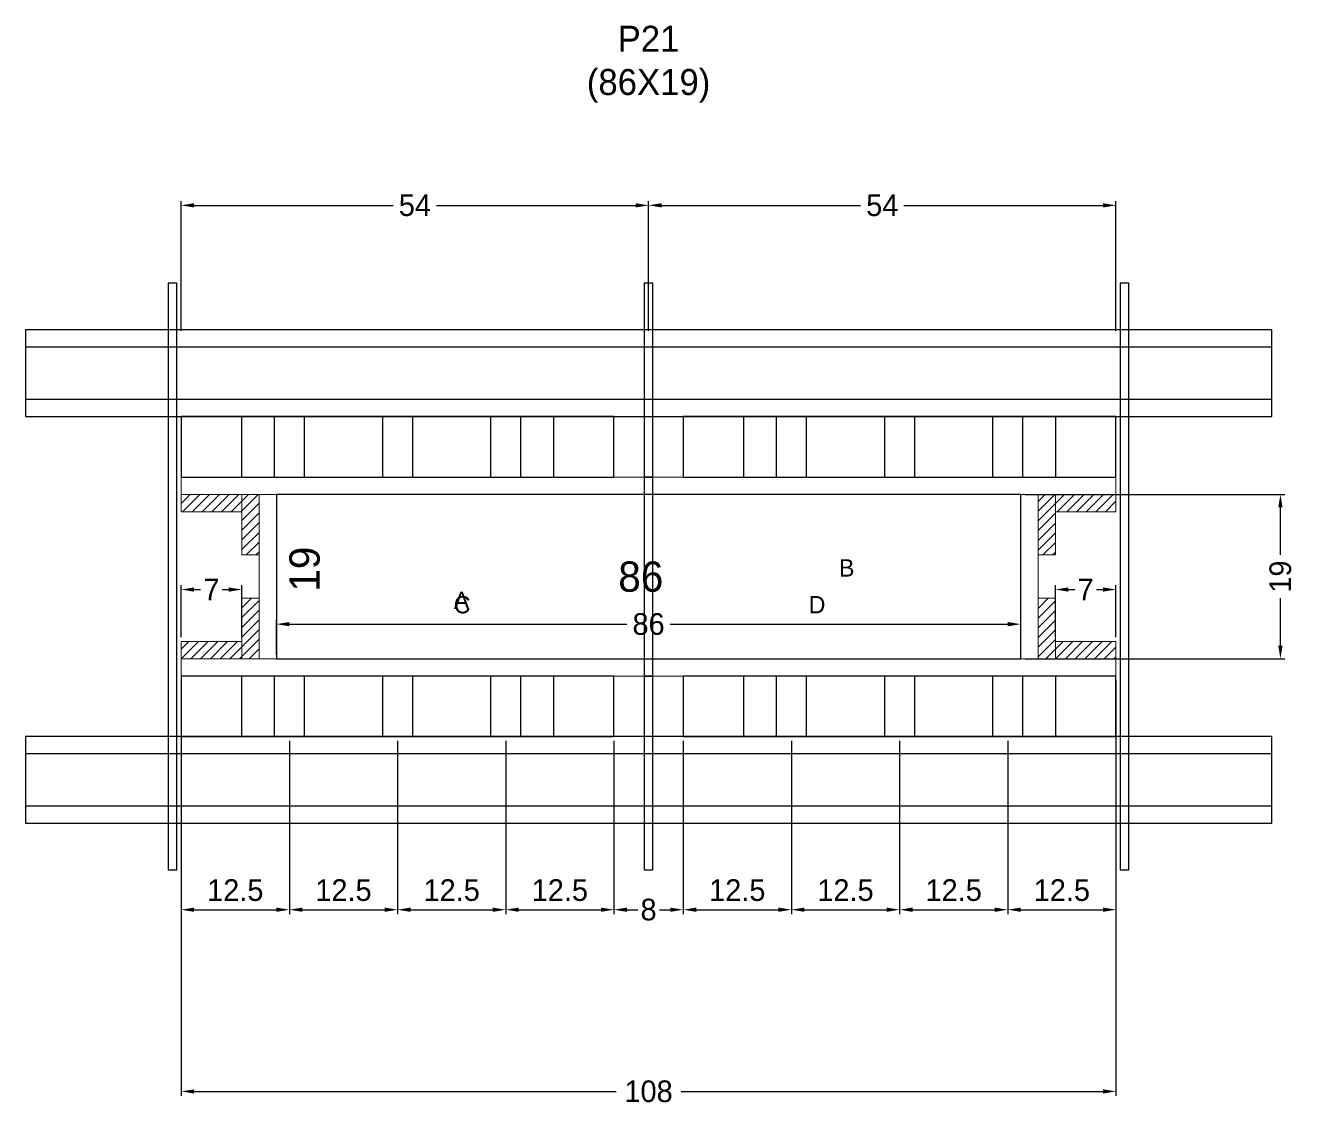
# Model space of a CAD drawing. Header units: centimetres. Extents: x -8500 to 4309, y -467 to 295.
# Drawn here: x -144 to 149.3, y 17.7 to 267.4 of the extents above; entities that cross this region are included whole.
import ezdxf

# ---------------------------------------------------------------- set-up
doc = ezdxf.new("R2010")
doc.units = ezdxf.units.CM
for name, color, linetype in [('CHAPA', 140, 'Continuous'), ('COTA', 241, 'Continuous'), ('Hachura', 251, 'Continuous'), ('Madeira', 30, 'Continuous'), ('NOMENCLATURA', 7, 'Continuous'), ('Painéis', 200, 'Continuous'), ('Perfil Metálico', 150, 'Continuous'), ('SARRAFO', 251, 'Continuous'), ('TEXTO_GERAL', 7, 'Continuous')]:
    doc.layers.add(name, color=color, linetype=linetype)
doc.dimstyles.new('cotax2', dxfattribs={"dimtxt": 2.5, "dimasz": 1.5, "dimexe": 0.5, "dimexo": 0.5, "dimgap": 0.5, "dimtad": 1, "dimcen": 2.5, "dimazin": 3, "dimtfac": 1, "dimtmove": 0, "dimatfit": 3})
pattern_1 = [(45, (0, 0), (-1.122532, 1.122532), [])]

# ---------------------------------------------------------------- blocks, each defined once
blk = doc.blocks.new('_CLOSEDFILLED')
at = {"color": 0, "linetype": 'BYBLOCK'}
blk.add_solid([(-1, 0.164), (0, 0), (-1, -0.164)], dxfattribs=at)
blk = doc.blocks.new('*D36')
for p, q in [((-108, 116), (-108, 20)), ((108, 116), (108, 20)), ((-105, 21), (-7.5, 21)), ((7.5, 21), (105, 21))]:
    blk.add_line(p, q)
at = {"layer": 'Defpoints'}
for p in [(-108, 117), (108, 117), (-108, 21)]:
    blk.add_point(p, dxfattribs=at)
at = {"layer": 'COTA', "xscale": 3, "yscale": 3, "rotation": 180}
blk.add_blockref('_CLOSEDFILLED', (-108, 21), dxfattribs=at)
at = {"layer": 'COTA', "xscale": 3, "yscale": 3}
blk.add_blockref('_CLOSEDFILLED', (108, 21), dxfattribs=at)
at = {"layer": 'COTA', "insert": (0, 21), "char_height": 5, "attachment_point": 5}
blk.add_mtext('108', dxfattribs=at)
blk = doc.blocks.new('*D37')
for p, q in [((-108, 102), (-108, 62)), ((-83, 102), (-83, 62)), ((-105, 63), (-86, 63))]:
    blk.add_line(p, q)
at = {"layer": 'Defpoints'}
for p in [(-108, 103), (-83, 103), (-108, 63)]:
    blk.add_point(p, dxfattribs=at)
at = {"layer": 'COTA', "xscale": 3, "yscale": 3, "rotation": 180}
blk.add_blockref('_CLOSEDFILLED', (-108, 63), dxfattribs=at)
at = {"layer": 'COTA', "xscale": 3, "yscale": 3}
blk.add_blockref('_CLOSEDFILLED', (-83, 63), dxfattribs=at)
at = {"layer": 'COTA', "insert": (-95.5, 67.5), "char_height": 5, "attachment_point": 5}
blk.add_mtext('12.5', dxfattribs=at)
blk = doc.blocks.new('*D38')
for p, q in [((-83, 102), (-83, 62)), ((-58, 102), (-58, 62)), ((-80, 63), (-61, 63))]:
    blk.add_line(p, q)
at = {"layer": 'Defpoints'}
for p in [(-83, 103), (-58, 103), (-83, 63)]:
    blk.add_point(p, dxfattribs=at)
at = {"layer": 'COTA', "xscale": 3, "yscale": 3, "rotation": 180}
blk.add_blockref('_CLOSEDFILLED', (-83, 63), dxfattribs=at)
at = {"layer": 'COTA', "xscale": 3, "yscale": 3}
blk.add_blockref('_CLOSEDFILLED', (-58, 63), dxfattribs=at)
at = {"layer": 'COTA', "insert": (-70.5, 67.5), "char_height": 5, "attachment_point": 5}
blk.add_mtext('12.5', dxfattribs=at)
blk = doc.blocks.new('*D39')
for p, q in [((-58, 102), (-58, 62)), ((-33, 102), (-33, 62)), ((-55, 63), (-36, 63))]:
    blk.add_line(p, q)
at = {"layer": 'Defpoints'}
for p in [(-58, 103), (-33, 103), (-58, 63)]:
    blk.add_point(p, dxfattribs=at)
at = {"layer": 'COTA', "xscale": 3, "yscale": 3, "rotation": 180}
blk.add_blockref('_CLOSEDFILLED', (-58, 63), dxfattribs=at)
at = {"layer": 'COTA', "xscale": 3, "yscale": 3}
blk.add_blockref('_CLOSEDFILLED', (-33, 63), dxfattribs=at)
at = {"layer": 'COTA', "insert": (-45.5, 67.5), "char_height": 5, "attachment_point": 5}
blk.add_mtext('12.5', dxfattribs=at)
blk = doc.blocks.new('*D40')
for p, q in [((-33, 102), (-33, 62)), ((-8, 102), (-8, 62)), ((-30, 63), (-11, 63))]:
    blk.add_line(p, q)
at = {"layer": 'Defpoints'}
for p in [(-33, 103), (-8, 103), (-33, 63)]:
    blk.add_point(p, dxfattribs=at)
at = {"layer": 'COTA', "xscale": 3, "yscale": 3, "rotation": 180}
blk.add_blockref('_CLOSEDFILLED', (-33, 63), dxfattribs=at)
at = {"layer": 'COTA', "xscale": 3, "yscale": 3}
blk.add_blockref('_CLOSEDFILLED', (-8, 63), dxfattribs=at)
at = {"layer": 'COTA', "insert": (-20.5, 67.5), "char_height": 5, "attachment_point": 5}
blk.add_mtext('12.5', dxfattribs=at)
blk = doc.blocks.new('*D41')
for p, q in [((8, 102), (8, 62)), ((33, 102), (33, 62)), ((11, 63), (30, 63))]:
    blk.add_line(p, q)
at = {"layer": 'Defpoints'}
for p in [(8, 103), (33, 103), (8, 63)]:
    blk.add_point(p, dxfattribs=at)
at = {"layer": 'COTA', "xscale": 3, "yscale": 3, "rotation": 180}
blk.add_blockref('_CLOSEDFILLED', (8, 63), dxfattribs=at)
at = {"layer": 'COTA', "xscale": 3, "yscale": 3}
blk.add_blockref('_CLOSEDFILLED', (33, 63), dxfattribs=at)
at = {"layer": 'COTA', "insert": (20.5, 67.5), "char_height": 5, "attachment_point": 5}
blk.add_mtext('12.5', dxfattribs=at)
blk = doc.blocks.new('*D42')
for p, q in [((33, 102), (33, 62)), ((58, 102), (58, 62)), ((36, 63), (55, 63))]:
    blk.add_line(p, q)
at = {"layer": 'Defpoints'}
for p in [(33, 103), (58, 103), (33, 63)]:
    blk.add_point(p, dxfattribs=at)
at = {"layer": 'COTA', "xscale": 3, "yscale": 3, "rotation": 180}
blk.add_blockref('_CLOSEDFILLED', (33, 63), dxfattribs=at)
at = {"layer": 'COTA', "xscale": 3, "yscale": 3}
blk.add_blockref('_CLOSEDFILLED', (58, 63), dxfattribs=at)
at = {"layer": 'COTA', "insert": (45.5, 67.5), "char_height": 5, "attachment_point": 5}
blk.add_mtext('12.5', dxfattribs=at)
blk = doc.blocks.new('*D43')
for p, q in [((58, 102), (58, 62)), ((83, 102), (83, 62)), ((61, 63), (80, 63))]:
    blk.add_line(p, q)
at = {"layer": 'Defpoints'}
for p in [(58, 103), (83, 103), (58, 63)]:
    blk.add_point(p, dxfattribs=at)
at = {"layer": 'COTA', "xscale": 3, "yscale": 3, "rotation": 180}
blk.add_blockref('_CLOSEDFILLED', (58, 63), dxfattribs=at)
at = {"layer": 'COTA', "xscale": 3, "yscale": 3}
blk.add_blockref('_CLOSEDFILLED', (83, 63), dxfattribs=at)
at = {"layer": 'COTA', "insert": (70.5, 67.5), "char_height": 5, "attachment_point": 5}
blk.add_mtext('12.5', dxfattribs=at)
blk = doc.blocks.new('*D44')
for p, q in [((83, 102), (83, 62)), ((108, 102), (108, 62)), ((86, 63), (105, 63))]:
    blk.add_line(p, q)
at = {"layer": 'Defpoints'}
for p in [(83, 103), (108, 103), (83, 63)]:
    blk.add_point(p, dxfattribs=at)
at = {"layer": 'COTA', "xscale": 3, "yscale": 3, "rotation": 180}
blk.add_blockref('_CLOSEDFILLED', (83, 63), dxfattribs=at)
at = {"layer": 'COTA', "xscale": 3, "yscale": 3}
blk.add_blockref('_CLOSEDFILLED', (108, 63), dxfattribs=at)
at = {"layer": 'COTA', "insert": (95.5, 67.5), "char_height": 5, "attachment_point": 5}
blk.add_mtext('12.5', dxfattribs=at)
blk = doc.blocks.new('*D45')
for p, q in [((-8, 102), (-8, 62)), ((8, 102), (8, 62)), ((-5, 63), (-2.5, 63)), ((2.5, 63), (5, 63))]:
    blk.add_line(p, q)
at = {"layer": 'Defpoints'}
for p in [(-8, 103), (8, 103), (-8, 63)]:
    blk.add_point(p, dxfattribs=at)
at = {"layer": 'COTA', "xscale": 3, "yscale": 3, "rotation": 180}
blk.add_blockref('_CLOSEDFILLED', (-8, 63), dxfattribs=at)
at = {"layer": 'COTA', "xscale": 3, "yscale": 3}
blk.add_blockref('_CLOSEDFILLED', (8, 63), dxfattribs=at)
at = {"layer": 'COTA', "insert": (0, 63), "char_height": 5, "attachment_point": 5}
blk.add_mtext('8', dxfattribs=at)
blk = doc.blocks.new('*D46')
for p, q in [((-86, 122), (-86, 130)), ((86, 122), (86, 130)), ((-83, 129), (-5, 129)), ((5, 129), (83, 129))]:
    blk.add_line(p, q)
at = {"layer": 'Defpoints'}
for p in [(-86, 129), (-86, 121), (86, 121)]:
    blk.add_point(p, dxfattribs=at)
at = {"layer": 'COTA', "xscale": 3, "yscale": 3, "rotation": 180}
blk.add_blockref('_CLOSEDFILLED', (-86, 129), dxfattribs=at)
at = {"layer": 'COTA', "xscale": 3, "yscale": 3}
blk.add_blockref('_CLOSEDFILLED', (86, 129), dxfattribs=at)
at = {"layer": 'COTA', "insert": (0, 129), "char_height": 5, "attachment_point": 5}
blk.add_mtext('86', dxfattribs=at)
blk = doc.blocks.new('*D47')
for p, q in [((87, 159), (147, 159)), ((146, 145), (146, 156)), ((146, 124), (146, 135)), ((87, 121), (147, 121))]:
    blk.add_line(p, q)
at = {"layer": 'Defpoints'}
for p in [(86, 159), (86, 121), (146, 121)]:
    blk.add_point(p, dxfattribs=at)
at = {"layer": 'COTA', "xscale": 3, "yscale": 3}
for p, rotation in [((146, 159), 90), ((146, 121), -90.00000000000001)]:
    blk.add_blockref('_CLOSEDFILLED', p, dxfattribs=dict(at, rotation=rotation))
at = {"layer": 'COTA', "insert": (146, 140), "char_height": 5, "attachment_point": 5, "rotation": 90}
blk.add_mtext('19', dxfattribs=at)
blk = doc.blocks.new('*D48')
for p, q in [((-108, 126), (-108, 138)), ((-94, 126), (-94, 138)), ((-105, 137), (-103.5, 137)), ((-98.5, 137), (-97, 137))]:
    blk.add_line(p, q)
at = {"layer": 'Defpoints'}
for p in [(-108, 137), (-108, 125), (-94, 125)]:
    blk.add_point(p, dxfattribs=at)
at = {"layer": 'COTA', "xscale": 3, "yscale": 3, "rotation": 180}
blk.add_blockref('_CLOSEDFILLED', (-108, 137), dxfattribs=at)
at = {"layer": 'COTA', "xscale": 3, "yscale": 3}
blk.add_blockref('_CLOSEDFILLED', (-94, 137), dxfattribs=at)
at = {"layer": 'COTA', "insert": (-101, 137), "char_height": 5, "attachment_point": 5}
blk.add_mtext('7', dxfattribs=at)
blk = doc.blocks.new('*D49')
for p, q in [((94, 126), (94, 138)), ((108, 126), (108, 138)), ((97, 137), (98.5, 137)), ((103.5, 137), (105, 137))]:
    blk.add_line(p, q)
at = {"layer": 'Defpoints'}
for p in [(94, 137), (94, 125), (108, 125)]:
    blk.add_point(p, dxfattribs=at)
at = {"layer": 'COTA', "xscale": 3, "yscale": 3, "rotation": 180}
blk.add_blockref('_CLOSEDFILLED', (94, 137), dxfattribs=at)
at = {"layer": 'COTA', "xscale": 3, "yscale": 3}
blk.add_blockref('_CLOSEDFILLED', (108, 137), dxfattribs=at)
at = {"layer": 'COTA', "insert": (101, 137), "char_height": 5, "attachment_point": 5}
blk.add_mtext('7', dxfattribs=at)
blk = doc.blocks.new('*D50')
for p, q in [((-108, 196.8), (-108, 226.8)), ((0, 196.8), (0, 226.8)), ((-105, 225.8), (-59, 225.8)), ((-49, 225.8), (-3, 225.8))]:
    blk.add_line(p, q)
at = {"layer": 'Defpoints'}
for p in [(-108, 225.8), (-108, 195.8), (0, 195.8)]:
    blk.add_point(p, dxfattribs=at)
at = {"layer": 'COTA', "xscale": 3, "yscale": 3, "rotation": 180}
blk.add_blockref('_CLOSEDFILLED', (-108, 225.8), dxfattribs=at)
at = {"layer": 'COTA', "xscale": 3, "yscale": 3}
blk.add_blockref('_CLOSEDFILLED', (0, 225.8), dxfattribs=at)
at = {"layer": 'COTA', "insert": (-54, 225.8), "char_height": 5, "attachment_point": 5}
blk.add_mtext('54', dxfattribs=at)
blk = doc.blocks.new('*D51')
for p, q in [((0, 196.8), (0, 226.8)), ((108, 196.8), (108, 226.8)), ((3, 225.8), (49, 225.8)), ((59, 225.8), (105, 225.8))]:
    blk.add_line(p, q)
at = {"layer": 'Defpoints'}
for p in [(0, 225.8), (0, 195.8), (108, 195.8)]:
    blk.add_point(p, dxfattribs=at)
at = {"layer": 'COTA', "xscale": 3, "yscale": 3, "rotation": 180}
blk.add_blockref('_CLOSEDFILLED', (0, 225.8), dxfattribs=at)
at = {"layer": 'COTA', "xscale": 3, "yscale": 3}
blk.add_blockref('_CLOSEDFILLED', (108, 225.8), dxfattribs=at)
at = {"layer": 'COTA', "insert": (54, 225.8), "char_height": 5, "attachment_point": 5}
blk.add_mtext('54', dxfattribs=at)

msp = doc.modelspace()

# ---------------------------------------------------------------- hatches: boundary and pattern name
at = {"layer": 'Hachura'}
h = msp.add_hatch(dxfattribs=at)
h.set_pattern_fill('ANSI31')
h.set_pattern_definition(pattern_1)
h.paths.add_polyline_path([(-108, 155), (-94, 155), (-94, 159), (-108, 159)])
h = msp.add_hatch(dxfattribs=at)
h.set_pattern_fill('ANSI31')
h.set_pattern_definition(pattern_1)
h.paths.add_polyline_path([(-94, 145), (-90, 145), (-90, 159), (-94, 159)])
h = msp.add_hatch(dxfattribs=at)
h.set_pattern_fill('ANSI31')
h.set_pattern_definition(pattern_1)
h.paths.add_polyline_path([(90, 145), (94, 145), (94, 159), (90, 159)])
h = msp.add_hatch(dxfattribs=at)
h.set_pattern_fill('ANSI31')
h.set_pattern_definition(pattern_1)
h.paths.add_polyline_path([(94, 155), (108, 155), (108, 159), (94, 159)])
h = msp.add_hatch(dxfattribs=at)
h.set_pattern_fill('ANSI31')
h.set_pattern_definition(pattern_1)
h.paths.add_polyline_path([(-94, 121), (-90, 121), (-90, 135), (-94, 135)])
h = msp.add_hatch(dxfattribs=at)
h.set_pattern_fill('ANSI31')
h.set_pattern_definition(pattern_1)
h.paths.add_polyline_path([(90, 121), (94, 121), (94, 135), (90, 135)])
h = msp.add_hatch(dxfattribs=at)
h.set_pattern_fill('ANSI31')
h.set_pattern_definition(pattern_1)
h.paths.add_polyline_path([(-108, 121), (-94, 121), (-94, 125), (-108, 125)])
h = msp.add_hatch(dxfattribs=at)
h.set_pattern_fill('ANSI31')
h.set_pattern_definition(pattern_1)
h.paths.add_polyline_path([(94, 121), (108, 121), (108, 125), (94, 125)])

# ---------------------------------------------------------------- linework, layer by layer
at = {"layer": 'CHAPA', "lineweight": 18}
for points in [[(-108, 159), (108, 159), (108, 163), (-108, 163)], [(-108, 159), (108, 159), (108, 163), (-108, 163)], [(-90, 121), (-86, 121), (-86, 159), (-90, 159)], [(-90, 121), (-86, 121), (-86, 159), (-90, 159)], [(86, 121), (90, 121), (90, 159), (86, 159)], [(86, 121), (90, 121), (90, 159), (86, 159)], [(-108, 117), (108, 117), (108, 121), (-108, 121)], [(-108, 117), (108, 117), (108, 121), (-108, 121)]]:
    msp.add_lwpolyline(points, close=True, dxfattribs=at)
at = {"layer": 'Hachura'}
for points in [[(-111, 72.2), (-109, 72.2), (-109, 207.8), (-111, 207.8)], [(-1, 163), (1, 163), (1, 207.8), (-1, 207.8)], [(109, 72.2), (111, 72.2), (111, 207.8), (109, 207.8)], [(-1, 117), (1, 117), (1, 163), (-1, 163)], [(-1, 72.2), (1, 72.2), (1, 117), (-1, 117)]]:
    msp.add_lwpolyline(points, close=True, dxfattribs=at)
at = {"layer": 'Madeira', "color": 126}
for points in [[(-108, 163), (-8, 163), (-8, 177), (-108, 177)], [(-108, 163), (-94, 163), (-94, 177), (-108, 177)], [(-86.5, 163), (-79.5, 163), (-79.5, 177), (-86.5, 177)], [(-61.5, 163), (-54.5, 163), (-54.5, 177), (-61.5, 177)], [(-36.5, 163), (-29.5, 163), (-29.5, 177), (-36.5, 177)], [(-22, 163), (-8, 163), (-8, 177), (-22, 177)], [(8, 163), (108, 163), (108, 177), (8, 177)], [(8, 163), (22, 163), (22, 177), (8, 177)], [(29.5, 163), (36.5, 163), (36.5, 177), (29.5, 177)], [(54.5, 163), (61.5, 163), (61.5, 177), (54.5, 177)], [(79.5, 163), (86.5, 163), (86.5, 177), (79.5, 177)], [(94, 163), (108, 163), (108, 177), (94, 177)], [(-108, 103), (-8, 103), (-8, 117), (-108, 117)], [(-108, 103), (-94, 103), (-94, 117), (-108, 117)], [(-86.5, 103), (-79.5, 103), (-79.5, 117), (-86.5, 117)], [(-61.5, 103), (-54.5, 103), (-54.5, 117), (-61.5, 117)], [(-36.5, 103), (-29.5, 103), (-29.5, 117), (-36.5, 117)], [(-22, 103), (-8, 103), (-8, 117), (-22, 117)], [(8, 103), (108, 103), (108, 117), (8, 117)], [(8, 103), (22, 103), (22, 117), (8, 117)], [(29.5, 103), (36.5, 103), (36.5, 117), (29.5, 117)], [(54.5, 103), (61.5, 103), (61.5, 117), (54.5, 117)], [(79.5, 103), (86.5, 103), (86.5, 117), (79.5, 117)], [(94, 103), (108, 103), (108, 117), (94, 117)]]:
    msp.add_lwpolyline(points, close=True, dxfattribs=at)
at = {"layer": 'Painéis'}
msp.add_lwpolyline([(-86, 121), (86, 121), (86, 159), (-86, 159)], close=True, dxfattribs=at)
at = {"layer": 'Perfil Metálico', "color": 224}
for points in [[(-144, 177), (144, 177), (144, 197), (-144, 197)], [(-144, 181), (144, 181), (144, 193), (-144, 193)], [(-144, 83), (144, 83), (144, 103), (-144, 103)], [(-144, 87), (144, 87), (144, 99), (-144, 99)]]:
    msp.add_lwpolyline(points, close=True, dxfattribs=at)
at = {"layer": 'SARRAFO', "color": 251, "lineweight": 13}
for points in [[(-108, 155), (-94, 155), (-94, 159), (-108, 159)], [(-94, 145), (-90, 145), (-90, 159), (-94, 159)], [(90, 145), (94, 145), (94, 159), (90, 159)], [(94, 155), (108, 155), (108, 159), (94, 159)], [(-94, 121), (-90, 121), (-90, 135), (-94, 135)], [(90, 121), (94, 121), (94, 135), (90, 135)], [(-108, 121), (-94, 121), (-94, 125), (-108, 125)], [(94, 121), (108, 121), (108, 125), (94, 125)]]:
    msp.add_lwpolyline(points, close=True, dxfattribs=at)

# ---------------------------------------------------------------- texts
at = {"layer": 'COTA'}
msp.add_text('19', height=7, rotation=90, dxfattribs=at).set_placement((-76, 136.5))
msp.add_text('86', height=7, dxfattribs=at).set_placement((-7, 136.5))
at = {"layer": 'NOMENCLATURA', "insert": (0, 249.5), "char_height": 6, "attachment_point": 8}
msp.add_mtext('P21\\P(86X19)', dxfattribs=at)
at = {"layer": 'TEXTO_GERAL'}
for s, p in [('B', (44, 140)), ('A', (-45, 132.5)), ('C', (-45, 131.5)), ('D', (37, 131.5))]:
    msp.add_text(s, height=4, dxfattribs=at).set_placement(p)

# ---------------------------------------------------------------- dimensions: what is measured, and where the dimension line sits
at = {"layer": 'COTA'}
for base, p1, p2, picture, middle in [((-108, 225.8), (-108, 195.8), (0, 195.8), '*D50', (-54, 225.8)), ((0, 225.8), (0, 195.8), (108, 195.8), '*D51', (54, 225.8)), ((-108, 137), (-108, 125), (-94, 125), '*D48', (-101, 137)), ((94, 137), (94, 125), (108, 125), '*D49', (101, 137)), ((-86, 129), (-86, 121), (86, 121), '*D46', (0, 129)), ((-108, 21), (-108, 117), (108, 117), '*D36', (0, 21)), ((-8, 63), (-8, 103), (8, 103), '*D45', (0, 63))]:
    dim = msp.add_linear_dim(base=base, p1=p1, p2=p2, dimstyle='cotax2', dxfattribs=at)
    dim.commit()
    dim.dimension.update_dxf_attribs({"geometry": picture, "text_midpoint": middle})
dim = msp.add_linear_dim(base=(146, 121), p1=(86, 121), p2=(86, 159), angle=90, dimstyle='cotax2', dxfattribs=at)
dim.commit()
dim.dimension.update_dxf_attribs({"geometry": '*D47', "text_midpoint": (146, 140)})
for base, p1, p2, picture, middle in [((-108, 63), (-108, 103), (-83, 103), '*D37', (-95.5, 67.5)), ((-83, 63), (-83, 103), (-58, 103), '*D38', (-70.5, 67.5)), ((-58, 63), (-58, 103), (-33, 103), '*D39', (-45.5, 67.5)), ((-33, 63), (-33, 103), (-8, 103), '*D40', (-20.5, 67.5)), ((8, 63), (8, 103), (33, 103), '*D41', (20.5, 67.5)), ((33, 63), (33, 103), (58, 103), '*D42', (45.5, 67.5)), ((58, 63), (58, 103), (83, 103), '*D43', (70.5, 67.5)), ((83, 63), (83, 103), (108, 103), '*D44', (95.5, 67.5))]:
    dim = msp.add_linear_dim(base=base, p1=p1, p2=p2, text='12.5', dimstyle='cotax2', dxfattribs=at)
    dim.commit()
    dim.dimension.update_dxf_attribs({"geometry": picture, "text_midpoint": middle})

doc.saveas('drawing.dxf')
